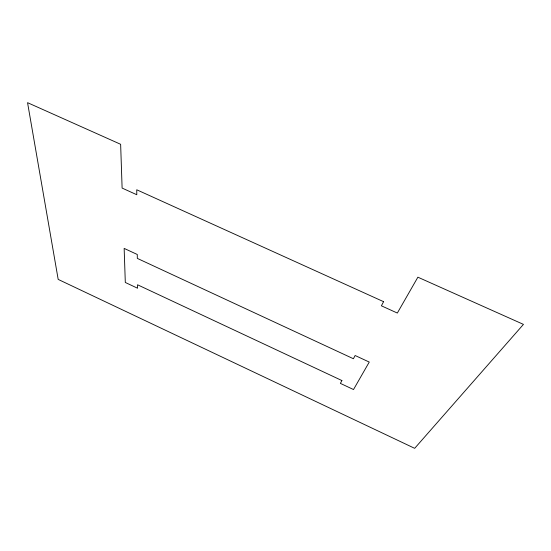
<?xml version="1.0" encoding="UTF-8"?>
<svg xmlns="http://www.w3.org/2000/svg" width="551" height="551" viewBox="0 0 551 551"><rect width="100%" height="100%" fill="white"/><g stroke="black" fill="none" stroke-linecap="round" stroke-linejoin="round"><path stroke-width="0.83" d="M341.889 380.541L340.387 383.386L353.508 389.543L369.253 362.062L355.126 355.512L353.418 358.742L137.309 258.385L137.282 254.486L124.154 248.405L125.304 282.47L137.557 288.221L137.53 284.771L341.889 380.541M383.592 301.673L381.402 305.812L397.333 313.051L417.885 277.187L523.45 324.387L414.669 448.328L58.186 279.405L27.55 102.672L120.641 144.293L122.115 188.077L136.786 194.737L136.744 189.778L383.592 301.673"/></g></svg>
